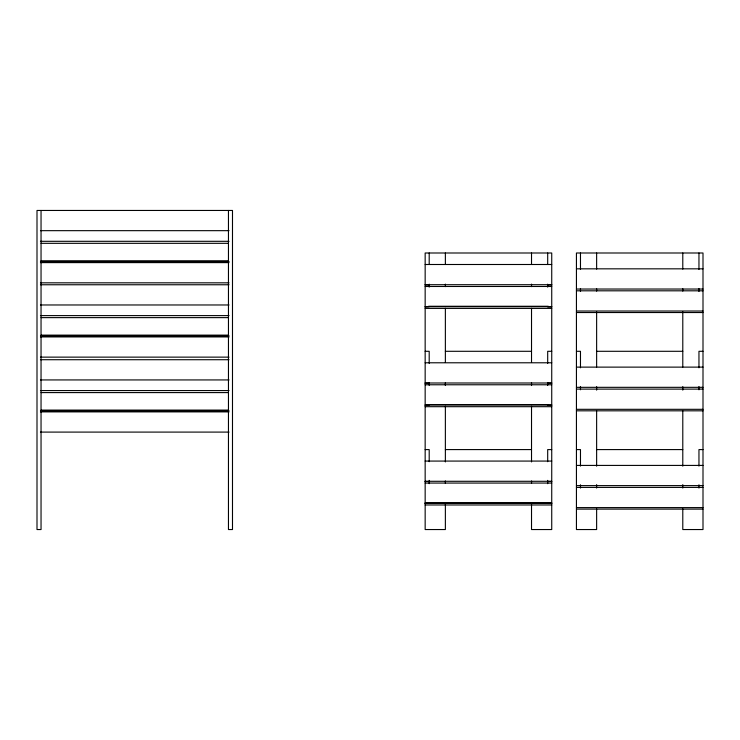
<?xml version="1.0" encoding="UTF-8"?>
<svg xmlns="http://www.w3.org/2000/svg" width="740" height="740" viewBox="0 0 740 740"><rect width="100%" height="100%" fill="white"/><g stroke="black" fill="none" stroke-linecap="round" stroke-linejoin="round"><path stroke-width="1.11" d="M40.45 230.667L229.049 230.667M40.45 241.305L229.049 241.305M41.042 243.321L228.457 243.321M41.042 260.822L228.457 260.822M40.45 261.507L229.049 261.507M40.45 262.617L229.049 262.617M425.158 264.495L551.735 264.495M576.432 268.833L703 268.833M40.45 282.828L229.049 282.828M40.45 284.761L229.049 284.761M425.158 284.706L551.735 284.706M425.158 284.9L429.2 284.9M547.692 284.9L551.735 284.9M425.158 286.482L551.735 286.482M576.432 289.035L703 289.035M576.432 290.811L703 290.811M40.45 304.973L229.049 304.973M428.608 306.268L548.275 306.268M425.158 306.693L551.735 306.693M425.158 306.887L429.2 306.693M547.692 306.887L551.735 306.887M425.158 308.395L551.735 308.395M576.432 311.022L703 311.022M576.432 312.53L703 312.53M40.45 315.61L229.049 315.61M41.042 317.627L228.457 317.627M41.042 335.128L228.457 335.128M40.45 335.812L229.049 335.812M40.45 336.922L229.049 336.922M425.158 351.296L429.2 351.296L429.2 363.405M445.369 351.296L531.524 351.296M551.735 351.296L547.692 351.296L547.692 363.405M576.432 351.296L580.475 351.296L580.475 367.808M596.634 351.296L682.789 351.296M703 351.296L698.958 351.296L698.958 367.808M40.45 357.133L229.049 357.133M40.45 359.723L229.049 359.723M425.158 362.785L551.735 362.785M576.432 367.123L703 367.123M40.45 379.935L229.049 379.935M425.158 382.996L551.735 382.996M425.158 383.19L429.2 383.19M547.692 383.19L551.735 383.19M425.158 384.772L551.735 384.772M576.432 387.325L703 387.325M576.432 389.111L703 389.111M40.45 390.572L229.049 390.572M41.042 392.589L228.457 392.589M428.608 404.558L548.275 404.558M425.158 404.983L551.735 404.983M425.158 405.178L429.2 404.983M547.692 405.178L551.735 405.178M425.158 406.686L551.735 406.686M576.432 409.312L703 409.312M41.042 410.089L228.457 410.089M40.45 410.783L229.049 410.783M576.432 410.82L703 410.82M40.45 411.884L229.049 411.884M40.45 432.095L229.049 432.095M425.158 449.587L429.2 449.587L429.2 461.695M445.369 449.587L531.524 449.587M551.735 449.587L547.692 449.587L547.692 461.695M576.432 449.587L580.475 449.587L580.475 466.098M596.634 449.587L682.789 449.587M703 449.587L698.958 449.587L698.958 466.098M425.158 461.075L551.735 461.075M576.432 465.414L703 465.414M425.158 481.287L551.735 481.287M425.158 481.481L429.2 481.481M547.692 481.481L551.735 481.481M425.158 483.063L551.735 483.063M576.432 485.616L703 485.616M576.432 487.401L703 487.401M425.158 502.849L551.735 502.849M425.158 503.274L551.735 503.274M425.158 503.468L429.2 503.274M547.692 503.468L551.735 503.468M425.158 504.976L551.735 504.976M576.432 507.603L703 507.603M576.432 509.111L703 509.111M698.958 252.997L698.958 269.517M698.958 288.554L698.958 291.505M698.958 386.493L698.958 389.795M698.958 484.783L698.958 488.085M682.789 252.997L682.789 269.129M682.789 288.72L682.789 291.116M682.789 311.762L682.789 367.077M682.789 386.659L682.789 390.119M682.789 410.857L682.789 466.172M682.789 484.608L682.789 488.058M682.789 508.805L682.789 529.544L703 529.544L703 252.997L576.432 252.997L576.432 529.544L596.634 529.544L596.634 508.805M596.634 252.997L596.634 269.129M596.634 288.72L596.634 291.116M596.634 311.762L596.634 367.077M596.634 386.659L596.634 390.119M596.634 410.857L596.634 466.172M596.634 484.608L596.634 488.058M580.475 252.997L580.475 269.517M580.475 288.554L580.475 291.505M580.475 386.493L580.475 389.795M580.475 484.783L580.475 488.085M547.692 252.997L547.692 264.495M547.692 284.179L547.692 287.101M547.692 382.469L547.692 385.392M547.692 480.38L547.692 483.683M531.524 252.997L531.524 264.522M531.524 284.114L531.524 286.621M531.524 308.312L531.524 362.517M531.524 382.673L531.524 385.512M531.524 406.251L531.524 461.936M531.524 480.963L531.524 483.451M531.524 504.19L531.524 529.544L551.735 529.544L551.735 252.997L425.158 252.997L425.158 529.544L445.369 529.544L445.369 504.19M445.369 252.997L445.369 264.522M445.369 284.114L445.369 286.621M445.369 308.312L445.369 362.517M445.369 382.673L445.369 385.512M445.369 406.251L445.369 461.936M445.369 480.963L445.369 483.451M429.2 252.997L429.2 264.495M429.2 284.179L429.2 287.101M429.2 382.469L429.2 385.392M429.2 480.38L429.2 483.683M228.457 210.456L228.457 529.544L232.49 529.544L232.49 210.456L37 210.456L37 529.544L41.042 529.544L41.042 210.456"/></g></svg>
